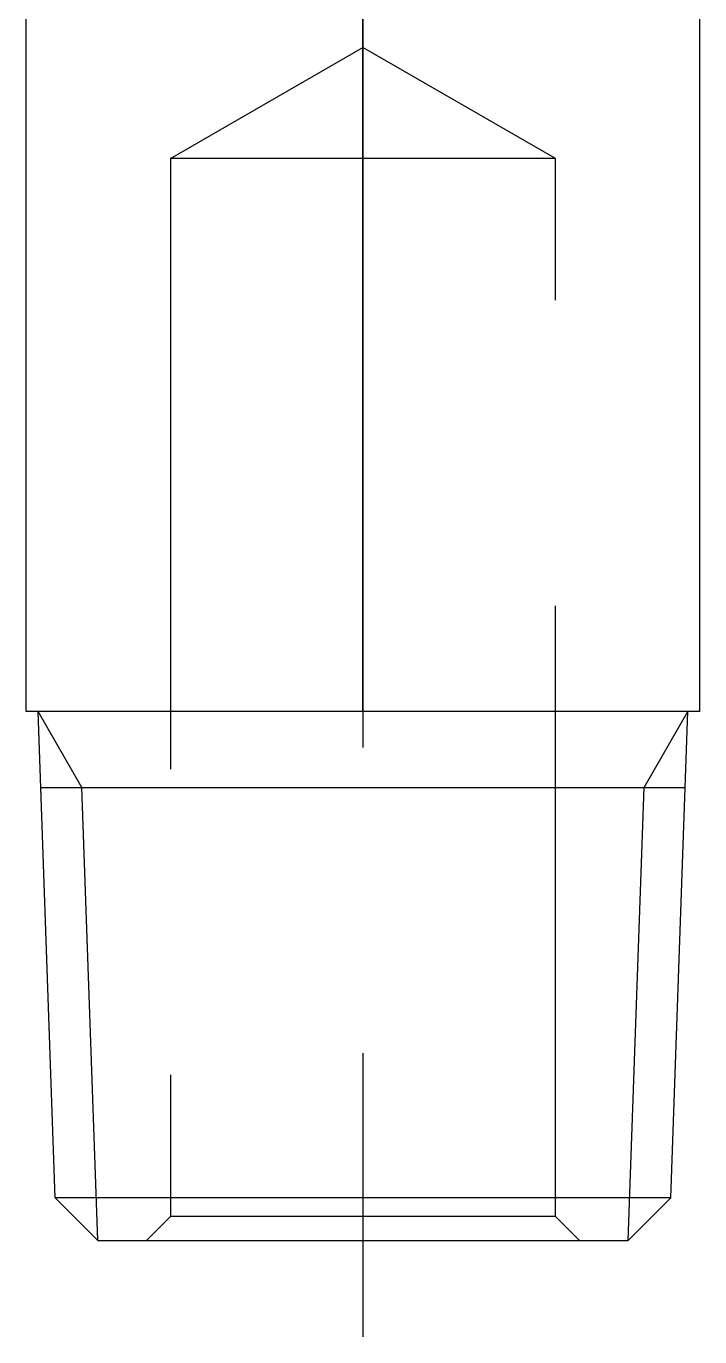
# Model space of a CAD drawing. Extents: x -15.1 to 49.4, y -18.2 to 42.
# Drawn here: x 33.95 to 47.95, y -2 to 25.25 of the extents above; entities that cross this region are included whole.
import ezdxf

# ---------------------------------------------------------------- set-up
doc = ezdxf.new("R2010")
doc.units = 0
doc.linetypes.add('CENTER', pattern=[50.8, 31.75, -6.35, 6.35, -6.35])
doc.linetypes.add('DASHED', pattern=[19.05, 12.7, -6.35])
doc.layers.get('0').update_dxf_attribs({"linetype": 'CONTINUOUS'})
doc.layers.add('CENTER', color=1, linetype='CENTER')

msp = doc.modelspace()

# ---------------------------------------------------------------- linework, layer by layer
at = {"color": 7, "linetype": 'CONTINUOUS'}
for p, q in [((33.946717, 11), (33.946717, 28.105855)), ((40.946717, 11), (40.946717, 28.105855)), ((47.946717, 11), (47.946717, 28.105855)), ((47.946717, 11), (33.946717, 11)), ((34.547117, 0.886974), (34.193963, 11)), ((47.346317, 0.886974), (47.699472, 11)), ((34.249071, 9.421915), (47.644364, 9.421915)), ((47.346317, 0.886974), (34.547117, 0.886974)), ((35.434091, 0), (34.547117, 0.886974)), ((46.459344, 0), (47.346317, 0.886974)), ((35.434091, 0), (46.459344, 0))]:
    msp.add_line(p, q, dxfattribs=at)
at = {"color": 3, "linetype": 'DASHED'}
for p, q in [((36.946717, 22.5), (40.946717, 24.809401)), ((44.946717, 22.5), (40.946717, 24.809401)), ((36.946717, 22.5), (36.946717, 0.5)), ((44.946717, 22.5), (36.946717, 22.5)), ((44.946717, 0.5), (44.946717, 22.5)), ((36.946717, 0.5), (36.446717, 0)), ((44.946717, 0.5), (36.946717, 0.5)), ((45.446717, 0), (44.946717, 0.5))]:
    msp.add_line(p, q, dxfattribs=at)
at = {"color": 3, "linetype": 'CONTINUOUS'}
for p, q in [((35.105071, 9.421915), (34.193963, 11)), ((46.788364, 9.421915), (47.699472, 11)), ((35.434091, 0), (35.105071, 9.421915)), ((46.459344, 0), (46.788364, 9.421915))]:
    msp.add_line(p, q, dxfattribs=at)
at = {"layer": 'CENTER', "color": 1, "linetype": 'CENTER'}
msp.add_line((40.946717, 42), (40.946717, -2), dxfattribs=at)

doc.saveas('drawing.dxf')
